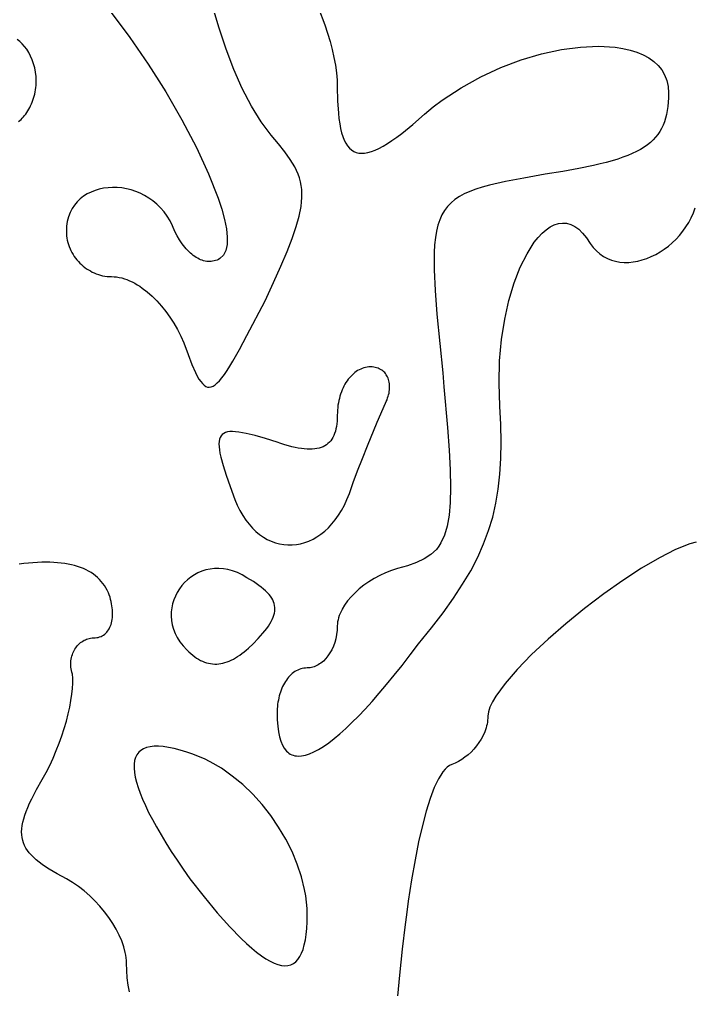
# Model space of a CAD drawing. Header units: inches. Extents: x 0.98 to 7.44, y -5.29 to -1.05.
# Drawn here: x 7.02703 to 7.05813, y -1.89928 to -1.85452 of the extents above; entities that cross this region are included whole.
import ezdxf

# ---------------------------------------------------------------- set-up
doc = ezdxf.new("R2010")
doc.units = ezdxf.units.IN
doc.header["$MEASUREMENT"] = 0
doc.layers.add('BLACK', color=250, linetype='CONTINUOUS')

msp = doc.modelspace()

# ---------------------------------------------------------------- linework, layer by layer
at = {"layer": 'BLACK', "linetype": 'CONTINUOUS'}
for p, q in [((7.03127, -1.854205), (7.032129, -1.855348)), ((7.036238, -1.854928), (7.035957, -1.853957)), ((7.040827, -1.853999), (7.04112, -1.854774)), ((7.04112, -1.854774), (7.041248, -1.855158)), ((7.036561, -1.855891), (7.036238, -1.854928)), ((7.041248, -1.855158), (7.041361, -1.855538)), ((7.027048, -1.855533), (7.026928, -1.855443)), ((7.027162, -1.85564), (7.027048, -1.855533)), ((7.027271, -1.855762), (7.027162, -1.85564)), ((7.032129, -1.855348), (7.032972, -1.856578)), ((7.041361, -1.855538), (7.04146, -1.855912)), ((7.027373, -1.855899), (7.027271, -1.855762)), ((7.027466, -1.856048), (7.027373, -1.855899)), ((7.02755, -1.856209), (7.027466, -1.856048)), ((7.036921, -1.856825), (7.036561, -1.855891)), ((7.04146, -1.855912), (7.041542, -1.856278)), ((7.050179, -1.856388), (7.051114, -1.856111)), ((7.051114, -1.856111), (7.052029, -1.855913)), ((7.052029, -1.855913), (7.052911, -1.855794)), ((7.052911, -1.855794), (7.053743, -1.855757)), ((7.053743, -1.855757), (7.054512, -1.855803)), ((7.054512, -1.855803), (7.054869, -1.855858)), ((7.054869, -1.855858), (7.055203, -1.855934)), ((7.055203, -1.855934), (7.055515, -1.856031)), ((7.055515, -1.856031), (7.055801, -1.85615)), ((7.027624, -1.856381), (7.02755, -1.856209)), ((7.027687, -1.856563), (7.027624, -1.856381)), ((7.027738, -1.856752), (7.027687, -1.856563)), ((7.032972, -1.856578), (7.033462, -1.857357)), ((7.041542, -1.856278), (7.041608, -1.856635)), ((7.049239, -1.856741), (7.050179, -1.856388)), ((7.055801, -1.85615), (7.056061, -1.856291)), ((7.056061, -1.856291), (7.056292, -1.856455)), ((7.056292, -1.856455), (7.056493, -1.856641)), ((7.027775, -1.856948), (7.027738, -1.856752)), ((7.027799, -1.85715), (7.027775, -1.856948)), ((7.037314, -1.85771), (7.036921, -1.856825)), ((7.041608, -1.856635), (7.041656, -1.856981)), ((7.041656, -1.856981), (7.041686, -1.857315)), ((7.048309, -1.857168), (7.049239, -1.856741)), ((7.056493, -1.856641), (7.056661, -1.856849)), ((7.056661, -1.856849), (7.056795, -1.85708)), ((7.027807, -1.857357), (7.027799, -1.85715)), ((7.027799, -1.857563), (7.027805, -1.857461)), ((7.027805, -1.857461), (7.027807, -1.857357)), ((7.033462, -1.857357), (7.033779, -1.85786)), ((7.041686, -1.857315), (7.041696, -1.857635)), ((7.047403, -1.857669), (7.048309, -1.857168)), ((7.056795, -1.85708), (7.056893, -1.857334)), ((7.056893, -1.857334), (7.056953, -1.857612)), ((7.027738, -1.857962), (7.027758, -1.857864)), ((7.027758, -1.857864), (7.027775, -1.857765)), ((7.027775, -1.857765), (7.027789, -1.857665)), ((7.027789, -1.857665), (7.027799, -1.857563)), ((7.033779, -1.85786), (7.034527, -1.859157)), ((7.037735, -1.858524), (7.037314, -1.85771)), ((7.041696, -1.857635), (7.041707, -1.858274)), ((7.046536, -1.858242), (7.047403, -1.857669)), ((7.056953, -1.857612), (7.056973, -1.857912)), ((7.056973, -1.857912), (7.05697, -1.858129)), ((7.027589, -1.85842), (7.027624, -1.858332)), ((7.027624, -1.858332), (7.027657, -1.858243)), ((7.027657, -1.858243), (7.027687, -1.858151)), ((7.027687, -1.858151), (7.027714, -1.858057)), ((7.027714, -1.858057), (7.027738, -1.857962)), ((7.041707, -1.858274), (7.041743, -1.858839)), ((7.046122, -1.858555), (7.046536, -1.858242)), ((7.05696, -1.858336), (7.056942, -1.858534)), ((7.05697, -1.858129), (7.05696, -1.858336)), ((7.027323, -1.858885), (7.027373, -1.858815)), ((7.027373, -1.858815), (7.02742, -1.858742)), ((7.02742, -1.858742), (7.027466, -1.858666)), ((7.027466, -1.858666), (7.027509, -1.858586)), ((7.027509, -1.858586), (7.02755, -1.858504)), ((7.02755, -1.858504), (7.027589, -1.85842)), ((7.038179, -1.859247), (7.037735, -1.858524)), ((7.045723, -1.858885), (7.046122, -1.858555)), ((7.056917, -1.858723), (7.056883, -1.858904)), ((7.056942, -1.858534), (7.056917, -1.858723)), ((7.026988, -1.859228), (7.027048, -1.859181)), ((7.027048, -1.859181), (7.027106, -1.859129)), ((7.027106, -1.859129), (7.027162, -1.859074)), ((7.027162, -1.859074), (7.027218, -1.859015)), ((7.027218, -1.859015), (7.027271, -1.858952)), ((7.027271, -1.858952), (7.027323, -1.858885)), ((7.034527, -1.859157), (7.035195, -1.860432)), ((7.03864, -1.859857), (7.038179, -1.859247)), ((7.041743, -1.858839), (7.041771, -1.859093)), ((7.041771, -1.859093), (7.041805, -1.859329)), ((7.045175, -1.859368), (7.045723, -1.858885)), ((7.056789, -1.85924), (7.056728, -1.859397)), ((7.056841, -1.859076), (7.056789, -1.85924)), ((7.056883, -1.858904), (7.056841, -1.859076)), ((7.041805, -1.859329), (7.041847, -1.859546)), ((7.041847, -1.859546), (7.041895, -1.859744)), ((7.044673, -1.859777), (7.045175, -1.859368)), ((7.056576, -1.859689), (7.056484, -1.859824)), ((7.056657, -1.859546), (7.056576, -1.859689)), ((7.056728, -1.859397), (7.056657, -1.859546)), ((7.038982, -1.860257), (7.03864, -1.859857)), ((7.041895, -1.859744), (7.041951, -1.859923)), ((7.041951, -1.859923), (7.042014, -1.860084)), ((7.042014, -1.860084), (7.042085, -1.860226)), ((7.044006, -1.860249), (7.044217, -1.86011)), ((7.044217, -1.86011), (7.044439, -1.859953)), ((7.044439, -1.859953), (7.044673, -1.859777)), ((7.056265, -1.860077), (7.056138, -1.860194)), ((7.05638, -1.859953), (7.056265, -1.860077)), ((7.056484, -1.859824), (7.05638, -1.859953)), ((7.035195, -1.860432), (7.03576, -1.861647)), ((7.039277, -1.860629), (7.038982, -1.860257)), ((7.042085, -1.860226), (7.042164, -1.860349)), ((7.042164, -1.860349), (7.042251, -1.860454)), ((7.042251, -1.860454), (7.042347, -1.86054)), ((7.042347, -1.86054), (7.042451, -1.860607)), ((7.042451, -1.860607), (7.042564, -1.860655)), ((7.043266, -1.860617), (7.043435, -1.860553)), ((7.043435, -1.860553), (7.043615, -1.86047)), ((7.043615, -1.86047), (7.043805, -1.860369)), ((7.043805, -1.860369), (7.044006, -1.860249)), ((7.055498, -1.860611), (7.055304, -1.860704)), ((7.055679, -1.860514), (7.055498, -1.860611)), ((7.055845, -1.860412), (7.055679, -1.860514)), ((7.055998, -1.860306), (7.055845, -1.860412)), ((7.056138, -1.860194), (7.055998, -1.860306)), ((7.039527, -1.860982), (7.039277, -1.860629)), ((7.039729, -1.861324), (7.039527, -1.860982)), ((7.042564, -1.860655), (7.042685, -1.860685)), ((7.042685, -1.860685), (7.042816, -1.860696)), ((7.042816, -1.860696), (7.042956, -1.860688)), ((7.042956, -1.860688), (7.043106, -1.860662)), ((7.043106, -1.860662), (7.043266, -1.860617)), ((7.054375, -1.861039), (7.054102, -1.861116)), ((7.054631, -1.860961), (7.054375, -1.861039)), ((7.05487, -1.860879), (7.054631, -1.860961)), ((7.055095, -1.860793), (7.05487, -1.860879)), ((7.055304, -1.860704), (7.055095, -1.860793)), ((7.039813, -1.861493), (7.039729, -1.861324)), ((7.039885, -1.861662), (7.039813, -1.861493)), ((7.052839, -1.861399), (7.052098, -1.861532)), ((7.053506, -1.861261), (7.052839, -1.861399)), ((7.053813, -1.861189), (7.053506, -1.861261)), ((7.054102, -1.861116), (7.053813, -1.861189)), ((7.03576, -1.861647), (7.036201, -1.862767)), ((7.039945, -1.861833), (7.039885, -1.861662)), ((7.039993, -1.862005), (7.039945, -1.861833)), ((7.050301, -1.861836), (7.049447, -1.861999)), ((7.051279, -1.861662), (7.050301, -1.861836)), ((7.052098, -1.861532), (7.051279, -1.861662)), ((7.030715, -1.862351), (7.030521, -1.862409)), ((7.030915, -1.862308), (7.030715, -1.862351)), ((7.031121, -1.862281), (7.030915, -1.862308)), ((7.031331, -1.86227), (7.031121, -1.862281)), ((7.031544, -1.862275), (7.031331, -1.86227)), ((7.031758, -1.862295), (7.031544, -1.862275)), ((7.031973, -1.862332), (7.031758, -1.862295)), ((7.032186, -1.862385), (7.031973, -1.862332)), ((7.032398, -1.862454), (7.032186, -1.862385)), ((7.040028, -1.862181), (7.039993, -1.862005)), ((7.040052, -1.862361), (7.040028, -1.862181)), ((7.040064, -1.862547), (7.040052, -1.862361)), ((7.04808, -1.862353), (7.047805, -1.862456)), ((7.048381, -1.862257), (7.04808, -1.862353)), ((7.048709, -1.862167), (7.048381, -1.862257)), ((7.049447, -1.861999), (7.048709, -1.862167)), ((7.02984, -1.862797), (7.0297, -1.862933)), ((7.029994, -1.862677), (7.02984, -1.862797)), ((7.030159, -1.862573), (7.029994, -1.862677)), ((7.030336, -1.862483), (7.030159, -1.862573)), ((7.030521, -1.862409), (7.030336, -1.862483)), ((7.032605, -1.862539), (7.032398, -1.862454)), ((7.032808, -1.86264), (7.032605, -1.862539)), ((7.033004, -1.862758), (7.032808, -1.86264)), ((7.033193, -1.862893), (7.033004, -1.862758)), ((7.036201, -1.862767), (7.036368, -1.863279)), ((7.040051, -1.862938), (7.040064, -1.862739)), ((7.040064, -1.862739), (7.040064, -1.862547)), ((7.047124, -1.862829), (7.046942, -1.862981)), ((7.047327, -1.862693), (7.047124, -1.862829)), ((7.047554, -1.862569), (7.047327, -1.862693)), ((7.047805, -1.862456), (7.047554, -1.862569)), ((7.029464, -1.863249), (7.029371, -1.86343)), ((7.029574, -1.863083), (7.029464, -1.863249)), ((7.0297, -1.862933), (7.029574, -1.863083)), ((7.033373, -1.863044), (7.033193, -1.862893)), ((7.033543, -1.863211), (7.033373, -1.863044)), ((7.033702, -1.863396), (7.033543, -1.863211)), ((7.036368, -1.863279), (7.036495, -1.863754)), ((7.039939, -1.86359), (7.040026, -1.863145)), ((7.040026, -1.863145), (7.040051, -1.862938)), ((7.046782, -1.863148), (7.046642, -1.863333)), ((7.046942, -1.862981), (7.046782, -1.863148)), ((7.05812, -1.863447), (7.058204, -1.863214)), ((7.029296, -1.863625), (7.029241, -1.863836)), ((7.029371, -1.86343), (7.029296, -1.863625)), ((7.033847, -1.863597), (7.033702, -1.863396)), ((7.033979, -1.863815), (7.033847, -1.863597)), ((7.039803, -1.864079), (7.039939, -1.86359)), ((7.046522, -1.863537), (7.04642, -1.863763)), ((7.046642, -1.863333), (7.046522, -1.863537)), ((7.057905, -1.863888), (7.05802, -1.863672)), ((7.05802, -1.863672), (7.05812, -1.863447)), ((7.029207, -1.864061), (7.029196, -1.864301)), ((7.029241, -1.863836), (7.029207, -1.864061)), ((7.034096, -1.864049), (7.033979, -1.863815)), ((7.034196, -1.864301), (7.034096, -1.864049)), ((7.036495, -1.863754), (7.03658, -1.864186)), ((7.03658, -1.864186), (7.036621, -1.864572)), ((7.039617, -1.864623), (7.039803, -1.864079)), ((7.046337, -1.864012), (7.04627, -1.864285)), ((7.04642, -1.863763), (7.046337, -1.864012)), ((7.051325, -1.864224), (7.051512, -1.864095)), ((7.051512, -1.864095), (7.051701, -1.864)), ((7.051701, -1.864), (7.051891, -1.863939)), ((7.051891, -1.863939), (7.052081, -1.863914)), ((7.052081, -1.863914), (7.052272, -1.863926)), ((7.052272, -1.863926), (7.052461, -1.863977)), ((7.052461, -1.863977), (7.052648, -1.864068)), ((7.052648, -1.864068), (7.052832, -1.8642)), ((7.057635, -1.864293), (7.057776, -1.864095)), ((7.057776, -1.864095), (7.057905, -1.863888)), ((7.029196, -1.864301), (7.029198, -1.864405)), ((7.029198, -1.864405), (7.029207, -1.864508)), ((7.029207, -1.864508), (7.029221, -1.864609)), ((7.029221, -1.864609), (7.029239, -1.86471)), ((7.034303, -1.864503), (7.034196, -1.864301)), ((7.034416, -1.864691), (7.034303, -1.864503)), ((7.036621, -1.864572), (7.036614, -1.864906)), ((7.03938, -1.865228), (7.039617, -1.864623)), ((7.04622, -1.864584), (7.046184, -1.864911)), ((7.04627, -1.864285), (7.04622, -1.864584)), ((7.050783, -1.864799), (7.05096, -1.864578)), ((7.05096, -1.864578), (7.051141, -1.864386)), ((7.051141, -1.864386), (7.051325, -1.864224)), ((7.052832, -1.8642), (7.053013, -1.864375)), ((7.053013, -1.864375), (7.05319, -1.864593)), ((7.05319, -1.864593), (7.053362, -1.864857)), ((7.057319, -1.864657), (7.057482, -1.864481)), ((7.057482, -1.864481), (7.057635, -1.864293)), ((7.029239, -1.86471), (7.029264, -1.864809)), ((7.029264, -1.864809), (7.029293, -1.864906)), ((7.029293, -1.864906), (7.029326, -1.865002)), ((7.029326, -1.865002), (7.029365, -1.865096)), ((7.034475, -1.86478), (7.034416, -1.864691)), ((7.034535, -1.864865), (7.034475, -1.86478)), ((7.034596, -1.864946), (7.034535, -1.864865)), ((7.034658, -1.865024), (7.034596, -1.864946)), ((7.034721, -1.865098), (7.034658, -1.865024)), ((7.036614, -1.864906), (7.036556, -1.865183)), ((7.046184, -1.864911), (7.046164, -1.865268)), ((7.050446, -1.865326), (7.050783, -1.864799)), ((7.053362, -1.864857), (7.053499, -1.86504)), ((7.053499, -1.86504), (7.053647, -1.865201)), ((7.056777, -1.865118), (7.056965, -1.864977)), ((7.056965, -1.864977), (7.057146, -1.864823)), ((7.057146, -1.864823), (7.057319, -1.864657)), ((7.029365, -1.865096), (7.029408, -1.865187)), ((7.029408, -1.865187), (7.029455, -1.865277)), ((7.029455, -1.865277), (7.029506, -1.865364)), ((7.029506, -1.865364), (7.029562, -1.865449)), ((7.029562, -1.865449), (7.029621, -1.865531)), ((7.029621, -1.865531), (7.029684, -1.86561)), ((7.034785, -1.865168), (7.034721, -1.865098)), ((7.03485, -1.865233), (7.034785, -1.865168)), ((7.034916, -1.865295), (7.03485, -1.865233)), ((7.034982, -1.865352), (7.034916, -1.865295)), ((7.035049, -1.865406), (7.034982, -1.865352)), ((7.035117, -1.865455), (7.035049, -1.865406)), ((7.035185, -1.865499), (7.035117, -1.865455)), ((7.035254, -1.865539), (7.035185, -1.865499)), ((7.036445, -1.8654), (7.036279, -1.865551)), ((7.036556, -1.865183), (7.036445, -1.8654)), ((7.039092, -1.865903), (7.03938, -1.865228)), ((7.046164, -1.865268), (7.046156, -1.865656)), ((7.050134, -1.865955), (7.050446, -1.865326)), ((7.053647, -1.865201), (7.053807, -1.865339)), ((7.053807, -1.865339), (7.053976, -1.865456)), ((7.053976, -1.865456), (7.054154, -1.865551)), ((7.055973, -1.865546), (7.056179, -1.865461)), ((7.056179, -1.865461), (7.056383, -1.86536)), ((7.056383, -1.86536), (7.056583, -1.865246)), ((7.056583, -1.865246), (7.056777, -1.865118)), ((7.029684, -1.86561), (7.029751, -1.865686)), ((7.029751, -1.865686), (7.029821, -1.86576)), ((7.029821, -1.86576), (7.029894, -1.86583)), ((7.029894, -1.86583), (7.02997, -1.865896)), ((7.02997, -1.865896), (7.030049, -1.865959)), ((7.030049, -1.865959), (7.030131, -1.866018)), ((7.035323, -1.865575), (7.035254, -1.865539)), ((7.035392, -1.865606), (7.035323, -1.865575)), ((7.035461, -1.865632), (7.035392, -1.865606)), ((7.03553, -1.865653), (7.035461, -1.865632)), ((7.0356, -1.86567), (7.03553, -1.865653)), ((7.035669, -1.865681), (7.0356, -1.86567)), ((7.035739, -1.865688), (7.035669, -1.865681)), ((7.035808, -1.86569), (7.035739, -1.865688)), ((7.035876, -1.865686), (7.035808, -1.86569)), ((7.035945, -1.865677), (7.035876, -1.865686)), ((7.036013, -1.865663), (7.035945, -1.865677)), ((7.03608, -1.865643), (7.036013, -1.865663)), ((7.036147, -1.865618), (7.03608, -1.865643)), ((7.036213, -1.865588), (7.036147, -1.865618)), ((7.036279, -1.865551), (7.036213, -1.865588)), ((7.038753, -1.866656), (7.039092, -1.865903)), ((7.046156, -1.865656), (7.046162, -1.866076)), ((7.049855, -1.866676), (7.050134, -1.865955)), ((7.054154, -1.865551), (7.054339, -1.865625)), ((7.054339, -1.865625), (7.054532, -1.865679)), ((7.054532, -1.865679), (7.054729, -1.865714)), ((7.054729, -1.865714), (7.054932, -1.86573)), ((7.054932, -1.86573), (7.055137, -1.865727)), ((7.055137, -1.865727), (7.055345, -1.865707)), ((7.055345, -1.865707), (7.055555, -1.86567)), ((7.055555, -1.86567), (7.055764, -1.865616)), ((7.055764, -1.865616), (7.055973, -1.865546)), ((7.030131, -1.866018), (7.030216, -1.866074)), ((7.030216, -1.866074), (7.030303, -1.866125)), ((7.030303, -1.866125), (7.030393, -1.866172)), ((7.030393, -1.866172), (7.030485, -1.866215)), ((7.030485, -1.866215), (7.030578, -1.866254)), ((7.030578, -1.866254), (7.030674, -1.866288)), ((7.030674, -1.866288), (7.030771, -1.866317)), ((7.030771, -1.866317), (7.03087, -1.866341)), ((7.03087, -1.866341), (7.030971, -1.86636)), ((7.030971, -1.86636), (7.031072, -1.866373)), ((7.031072, -1.866373), (7.031175, -1.866382)), ((7.031175, -1.866382), (7.031279, -1.866385)), ((7.031279, -1.866385), (7.031396, -1.866389)), ((7.031396, -1.866389), (7.031515, -1.866401)), ((7.031515, -1.866401), (7.031633, -1.86642)), ((7.031633, -1.86642), (7.031753, -1.866448)), ((7.046162, -1.866076), (7.046207, -1.867024)), ((7.031753, -1.866448), (7.031872, -1.866482)), ((7.031872, -1.866482), (7.031991, -1.866524)), ((7.031991, -1.866524), (7.03211, -1.866572)), ((7.03211, -1.866572), (7.032229, -1.866628)), ((7.032229, -1.866628), (7.032348, -1.86669)), ((7.032348, -1.86669), (7.032466, -1.866758)), ((7.032466, -1.866758), (7.032583, -1.866832)), ((7.032583, -1.866832), (7.0327, -1.866912)), ((7.038362, -1.867496), (7.038753, -1.866656)), ((7.049614, -1.867479), (7.049855, -1.866676)), ((7.0327, -1.866912), (7.032929, -1.867089)), ((7.032929, -1.867089), (7.033154, -1.867287)), ((7.033154, -1.867287), (7.033372, -1.867505)), ((7.046207, -1.867024), (7.046292, -1.868122)), ((7.033372, -1.867505), (7.033582, -1.867741)), ((7.033582, -1.867741), (7.033783, -1.867993)), ((7.037529, -1.8691), (7.038362, -1.867496)), ((7.049417, -1.868353), (7.049614, -1.867479)), ((7.033783, -1.867993), (7.033974, -1.86826)), ((7.046292, -1.868122), (7.046557, -1.870829)), ((7.033974, -1.86826), (7.034154, -1.868539)), ((7.034154, -1.868539), (7.034321, -1.86883)), ((7.049271, -1.869288), (7.049417, -1.868353)), ((7.034321, -1.86883), (7.034474, -1.869131)), ((7.037183, -1.869742), (7.037529, -1.8691)), ((7.034474, -1.869131), (7.034612, -1.86944)), ((7.034612, -1.86944), (7.03481, -1.869975)), ((7.049181, -1.870274), (7.049271, -1.869288)), ((7.03481, -1.869975), (7.03499, -1.870433)), ((7.036878, -1.87028), (7.037183, -1.869742)), ((7.03499, -1.870433), (7.035157, -1.870812)), ((7.036739, -1.870511), (7.036878, -1.87028)), ((7.049154, -1.871301), (7.049181, -1.870274)), ((7.035157, -1.870812), (7.035237, -1.870971)), ((7.03637, -1.871053), (7.036486, -1.870897)), ((7.036486, -1.870897), (7.036608, -1.870716)), ((7.036608, -1.870716), (7.036739, -1.870511)), ((7.042436, -1.870868), (7.042374, -1.870925)), ((7.0425, -1.870815), (7.042436, -1.870868)), ((7.042566, -1.870767), (7.0425, -1.870815)), ((7.042633, -1.870723), (7.042566, -1.870767)), ((7.042702, -1.870684), (7.042633, -1.870723)), ((7.042773, -1.870649), (7.042702, -1.870684)), ((7.042845, -1.87062), (7.042773, -1.870649)), ((7.042918, -1.870596), (7.042845, -1.87062)), ((7.042993, -1.870576), (7.042918, -1.870596)), ((7.043069, -1.870563), (7.042993, -1.870576)), ((7.043146, -1.870554), (7.043069, -1.870563)), ((7.043223, -1.870551), (7.043146, -1.870554)), ((7.0433, -1.870554), (7.043223, -1.870551)), ((7.043373, -1.870561), (7.0433, -1.870554)), ((7.043443, -1.870573), (7.043373, -1.870561)), ((7.04351, -1.870589), (7.043443, -1.870573)), ((7.043573, -1.870609), (7.04351, -1.870589)), ((7.043633, -1.870634), (7.043573, -1.870609)), ((7.043689, -1.870662), (7.043633, -1.870634)), ((7.043742, -1.870695), (7.043689, -1.870662)), ((7.043792, -1.870731), (7.043742, -1.870695)), ((7.043838, -1.87077), (7.043792, -1.870731)), ((7.04388, -1.870813), (7.043838, -1.87077)), ((7.043919, -1.870859), (7.04388, -1.870813)), ((7.043955, -1.870908), (7.043919, -1.870859)), ((7.043986, -1.87096), (7.043955, -1.870908)), ((7.046557, -1.870829), (7.046612, -1.871462)), ((7.035237, -1.870971), (7.035315, -1.871109)), ((7.035315, -1.871109), (7.035393, -1.871226)), ((7.035393, -1.871226), (7.035471, -1.871322)), ((7.035471, -1.871322), (7.035549, -1.871397)), ((7.03606, -1.871376), (7.036158, -1.871292)), ((7.036158, -1.871292), (7.036261, -1.871185)), ((7.036261, -1.871185), (7.03637, -1.871053)), ((7.042048, -1.871351), (7.042002, -1.871434)), ((7.042096, -1.87127), (7.042048, -1.871351)), ((7.042147, -1.871194), (7.042096, -1.87127)), ((7.0422, -1.871121), (7.042147, -1.871194)), ((7.042256, -1.871051), (7.0422, -1.871121)), ((7.042314, -1.870986), (7.042256, -1.871051)), ((7.042374, -1.870925), (7.042314, -1.870986)), ((7.044015, -1.871015), (7.043986, -1.87096)), ((7.044039, -1.871072), (7.044015, -1.871015)), ((7.04406, -1.871132), (7.044039, -1.871072)), ((7.044078, -1.871194), (7.04406, -1.871132)), ((7.044091, -1.871258), (7.044078, -1.871194)), ((7.044101, -1.871324), (7.044091, -1.871258)), ((7.044107, -1.871392), (7.044101, -1.871324)), ((7.049196, -1.872357), (7.049154, -1.871301)), ((7.035549, -1.871397), (7.035628, -1.871449)), ((7.035628, -1.871449), (7.035709, -1.87148)), ((7.035709, -1.87148), (7.035791, -1.871488)), ((7.035791, -1.871488), (7.035877, -1.871474)), ((7.035877, -1.871474), (7.035966, -1.871437)), ((7.035966, -1.871437), (7.03606, -1.871376)), ((7.041848, -1.8718), (7.041817, -1.871899)), ((7.041882, -1.871704), (7.041848, -1.8718)), ((7.041919, -1.871611), (7.041882, -1.871704)), ((7.041959, -1.871521), (7.041919, -1.871611)), ((7.042002, -1.871434), (7.041959, -1.871521)), ((7.044063, -1.871831), (7.04408, -1.871755)), ((7.04408, -1.871755), (7.044093, -1.87168)), ((7.044093, -1.87168), (7.044102, -1.871606)), ((7.044102, -1.871606), (7.044108, -1.871533)), ((7.044109, -1.871462), (7.044107, -1.871392)), ((7.044108, -1.871533), (7.044109, -1.871462)), ((7.046612, -1.871462), (7.046775, -1.873342)), ((7.041744, -1.872211), (7.041727, -1.872319)), ((7.041765, -1.872104), (7.041744, -1.872211)), ((7.041789, -1.872), (7.041765, -1.872104)), ((7.041817, -1.871899), (7.041789, -1.872)), ((7.04354, -1.873103), (7.043918, -1.872218)), ((7.043918, -1.872218), (7.043955, -1.87214)), ((7.043955, -1.87214), (7.043988, -1.872062)), ((7.043988, -1.872062), (7.044017, -1.871984)), ((7.044017, -1.871984), (7.044042, -1.871907)), ((7.044042, -1.871907), (7.044063, -1.871831)), ((7.041698, -1.872657), (7.041696, -1.872774)), ((7.041704, -1.872543), (7.041698, -1.872657)), ((7.041713, -1.87243), (7.041704, -1.872543)), ((7.041727, -1.872319), (7.041713, -1.87243)), ((7.049236, -1.873214), (7.049196, -1.872357)), ((7.041686, -1.873047), (7.041673, -1.873174)), ((7.041693, -1.872914), (7.041686, -1.873047)), ((7.041696, -1.872774), (7.041693, -1.872914)), ((7.043084, -1.874197), (7.04354, -1.873103)), ((7.036535, -1.873579), (7.036454, -1.873616)), ((7.03663, -1.873552), (7.036535, -1.873579)), ((7.036739, -1.873537), (7.03663, -1.873552)), ((7.036861, -1.873533), (7.036739, -1.873537)), ((7.036998, -1.87354), (7.036861, -1.873533)), ((7.037149, -1.873557), (7.036998, -1.87354)), ((7.037315, -1.873584), (7.037149, -1.873557)), ((7.037497, -1.87362), (7.037315, -1.873584)), ((7.041606, -1.873516), (7.041573, -1.873617)), ((7.041633, -1.873408), (7.041606, -1.873516)), ((7.041656, -1.873294), (7.041633, -1.873408)), ((7.041673, -1.873174), (7.041656, -1.873294)), ((7.046775, -1.873342), (7.046848, -1.874388)), ((7.049251, -1.874019), (7.049236, -1.873214)), ((7.03624, -1.873992), (7.036234, -1.874106)), ((7.036258, -1.873891), (7.03624, -1.873992)), ((7.036288, -1.873803), (7.036258, -1.873891)), ((7.036331, -1.873728), (7.036288, -1.873803)), ((7.036386, -1.873666), (7.036331, -1.873728)), ((7.036454, -1.873616), (7.036386, -1.873666)), ((7.037906, -1.873721), (7.037497, -1.87362)), ((7.038379, -1.873856), (7.037906, -1.873721)), ((7.038918, -1.874024), (7.038379, -1.873856)), ((7.039097, -1.874085), (7.038918, -1.874024)), ((7.041329, -1.874024), (7.041264, -1.874085)), ((7.041389, -1.873955), (7.041329, -1.874024)), ((7.041443, -1.87388), (7.041389, -1.873955)), ((7.041492, -1.873799), (7.041443, -1.87388)), ((7.041535, -1.873711), (7.041492, -1.873799)), ((7.041573, -1.873617), (7.041535, -1.873711)), ((7.049238, -1.874778), (7.049251, -1.874019)), ((7.036234, -1.874106), (7.036239, -1.874235)), ((7.036239, -1.874235), (7.036255, -1.874377)), ((7.036255, -1.874377), (7.036282, -1.874535)), ((7.039269, -1.874141), (7.039097, -1.874085)), ((7.039436, -1.87419), (7.039269, -1.874141)), ((7.039595, -1.874232), (7.039436, -1.87419)), ((7.039749, -1.874268), (7.039595, -1.874232)), ((7.039896, -1.874297), (7.039749, -1.874268)), ((7.040037, -1.87432), (7.039896, -1.874297)), ((7.040172, -1.874336), (7.040037, -1.87432)), ((7.040301, -1.874346), (7.040172, -1.874336)), ((7.040424, -1.874349), (7.040301, -1.874346)), ((7.04054, -1.874346), (7.040424, -1.874349)), ((7.040651, -1.874336), (7.04054, -1.874346)), ((7.040756, -1.87432), (7.040651, -1.874336)), ((7.040855, -1.874297), (7.040756, -1.87432)), ((7.040948, -1.874268), (7.040855, -1.874297)), ((7.041036, -1.874232), (7.040948, -1.874268)), ((7.041118, -1.87419), (7.041036, -1.874232)), ((7.041194, -1.874141), (7.041118, -1.87419)), ((7.041264, -1.874085), (7.041194, -1.874141)), ((7.042852, -1.874773), (7.043084, -1.874197)), ((7.046848, -1.874388), (7.046895, -1.875306)), ((7.036282, -1.874535), (7.03632, -1.874707)), ((7.03632, -1.874707), (7.036427, -1.875098)), ((7.042629, -1.875343), (7.042852, -1.874773)), ((7.049196, -1.875497), (7.049238, -1.874778)), ((7.036427, -1.875098), (7.036573, -1.875552)), ((7.042425, -1.875887), (7.042629, -1.875343)), ((7.046895, -1.875306), (7.046913, -1.876106)), ((7.036573, -1.875552), (7.036756, -1.876073)), ((7.04912, -1.876183), (7.049196, -1.875497)), ((7.036756, -1.876073), (7.036973, -1.876662)), ((7.042251, -1.876385), (7.042425, -1.875887)), ((7.046913, -1.876106), (7.046898, -1.876798)), ((7.04901, -1.876842), (7.04912, -1.876183)), ((7.036973, -1.876662), (7.037083, -1.876927)), ((7.042021, -1.876923), (7.042141, -1.876663)), ((7.042141, -1.876663), (7.042251, -1.876385)), ((7.037083, -1.876927), (7.037204, -1.877174)), ((7.037204, -1.877174), (7.037334, -1.877402)), ((7.041751, -1.877393), (7.041891, -1.877167)), ((7.041891, -1.877167), (7.042021, -1.876923)), ((7.046898, -1.876798), (7.04685, -1.877391)), ((7.048862, -1.87748), (7.04901, -1.876842)), ((7.037334, -1.877402), (7.037474, -1.877613)), ((7.037474, -1.877613), (7.037622, -1.877806)), ((7.041447, -1.877795), (7.041603, -1.877603)), ((7.041603, -1.877603), (7.041751, -1.877393)), ((7.04685, -1.877391), (7.046765, -1.877895)), ((7.048675, -1.878103), (7.048862, -1.87748)), ((7.037622, -1.877806), (7.037778, -1.877982)), ((7.037778, -1.877982), (7.037941, -1.878139)), ((7.041114, -1.878127), (7.041284, -1.87797)), ((7.041284, -1.87797), (7.041447, -1.877795)), ((7.046765, -1.877895), (7.046641, -1.878319)), ((7.037941, -1.878139), (7.03811, -1.878279)), ((7.03811, -1.878279), (7.038286, -1.878401)), ((7.038286, -1.878401), (7.038466, -1.878506)), ((7.038466, -1.878506), (7.03865, -1.878593)), ((7.040386, -1.878584), (7.040574, -1.878496)), ((7.040574, -1.878496), (7.040758, -1.878391)), ((7.040758, -1.878391), (7.040939, -1.878268)), ((7.040939, -1.878268), (7.041114, -1.878127)), ((7.046641, -1.878319), (7.046475, -1.878673)), ((7.048445, -1.878719), (7.048675, -1.878103)), ((7.03865, -1.878593), (7.038839, -1.878662)), ((7.038839, -1.878662), (7.039029, -1.878714)), ((7.039029, -1.878714), (7.039223, -1.878748)), ((7.039223, -1.878748), (7.039417, -1.878764)), ((7.039417, -1.878764), (7.039612, -1.878763)), ((7.039612, -1.878763), (7.039807, -1.878745)), ((7.039807, -1.878745), (7.040002, -1.878709)), ((7.040002, -1.878709), (7.040195, -1.878655)), ((7.040195, -1.878655), (7.040386, -1.878584)), ((7.046376, -1.878826), (7.046266, -1.878966)), ((7.046475, -1.878673), (7.046376, -1.878826)), ((7.04817, -1.879333), (7.048445, -1.878719)), ((7.057958, -1.878714), (7.057299, -1.878977)), ((7.058247, -1.878631), (7.057958, -1.878714)), ((7.045705, -1.879409), (7.045349, -1.879577)), ((7.04601, -1.879208), (7.045705, -1.879409)), ((7.046266, -1.878966), (7.04601, -1.879208)), ((7.047848, -1.879951), (7.04817, -1.879333)), ((7.05655, -1.879358), (7.055734, -1.879837)), ((7.057299, -1.878977), (7.05655, -1.879358)), ((7.027234, -1.879623), (7.027014, -1.87965)), ((7.027449, -1.879601), (7.027234, -1.879623)), ((7.027657, -1.879584), (7.027449, -1.879601)), ((7.02786, -1.879571), (7.027657, -1.879584)), ((7.028058, -1.879564), (7.02786, -1.879571)), ((7.028249, -1.879562), (7.028058, -1.879564)), ((7.028435, -1.879564), (7.028249, -1.879562)), ((7.028616, -1.879571), (7.028435, -1.879564)), ((7.02879, -1.879584), (7.028616, -1.879571)), ((7.028959, -1.879601), (7.02879, -1.879584)), ((7.029122, -1.879623), (7.028959, -1.879601)), ((7.02928, -1.87965), (7.029122, -1.879623)), ((7.029431, -1.879681), (7.02928, -1.87965)), ((7.029577, -1.879718), (7.029431, -1.879681)), ((7.029718, -1.879759), (7.029577, -1.879718)), ((7.029853, -1.879806), (7.029718, -1.879759)), ((7.029982, -1.879857), (7.029853, -1.879806)), ((7.030105, -1.879913), (7.029982, -1.879857)), ((7.036024, -1.879852), (7.035825, -1.879876)), ((7.036229, -1.879847), (7.036024, -1.879852)), ((7.036439, -1.879862), (7.036229, -1.879847)), ((7.044473, -1.879857), (7.04419, -1.879944)), ((7.044939, -1.879723), (7.044473, -1.879857)), ((7.045349, -1.879577), (7.044939, -1.879723)), ((7.055734, -1.879837), (7.054872, -1.880399)), ((7.030222, -1.879974), (7.030105, -1.879913)), ((7.030334, -1.88004), (7.030222, -1.879974)), ((7.030441, -1.880111), (7.030334, -1.88004)), ((7.030541, -1.880187), (7.030441, -1.880111)), ((7.030636, -1.880267), (7.030541, -1.880187)), ((7.030725, -1.880353), (7.030636, -1.880267)), ((7.03494, -1.880249), (7.03479, -1.880367)), ((7.0351, -1.880144), (7.03494, -1.880249)), ((7.035269, -1.880054), (7.0351, -1.880144)), ((7.035447, -1.879978), (7.035269, -1.880054)), ((7.035632, -1.879919), (7.035447, -1.879978)), ((7.035825, -1.879876), (7.035632, -1.879919)), ((7.036652, -1.879898), (7.036439, -1.879862)), ((7.036868, -1.879957), (7.036652, -1.879898)), ((7.037087, -1.880038), (7.036868, -1.879957)), ((7.037308, -1.880143), (7.037087, -1.880038)), ((7.037529, -1.880274), (7.037308, -1.880143)), ((7.037822, -1.880453), (7.037529, -1.880274)), ((7.04365, -1.880172), (7.043395, -1.880308)), ((7.043915, -1.88005), (7.04365, -1.880172)), ((7.04419, -1.879944), (7.043915, -1.88005)), ((7.047477, -1.88058), (7.047848, -1.879951)), ((7.030808, -1.880443), (7.030725, -1.880353)), ((7.030886, -1.880538), (7.030808, -1.880443)), ((7.030958, -1.880638), (7.030886, -1.880538)), ((7.031024, -1.880743), (7.030958, -1.880638)), ((7.031085, -1.880853), (7.031024, -1.880743)), ((7.034525, -1.880638), (7.034411, -1.88079)), ((7.034652, -1.880497), (7.034525, -1.880638)), ((7.03479, -1.880367), (7.034652, -1.880497)), ((7.037954, -1.88054), (7.037822, -1.880453)), ((7.038076, -1.880627), (7.037954, -1.88054)), ((7.038189, -1.880713), (7.038076, -1.880627)), ((7.038292, -1.880798), (7.038189, -1.880713)), ((7.042923, -1.880619), (7.042709, -1.880789)), ((7.043152, -1.880458), (7.042923, -1.880619)), ((7.043395, -1.880308), (7.043152, -1.880458)), ((7.047053, -1.881226), (7.047477, -1.88058)), ((7.054872, -1.880399), (7.053988, -1.881025)), ((7.03114, -1.880968), (7.031085, -1.880853)), ((7.031177, -1.881072), (7.03114, -1.880968)), ((7.03121, -1.881174), (7.031177, -1.881072)), ((7.031239, -1.881276), (7.03121, -1.881174)), ((7.034224, -1.881119), (7.034153, -1.881295)), ((7.034311, -1.88095), (7.034224, -1.881119)), ((7.034411, -1.88079), (7.034311, -1.88095)), ((7.038386, -1.880882), (7.038292, -1.880798)), ((7.038471, -1.880966), (7.038386, -1.880882)), ((7.038546, -1.88105), (7.038471, -1.880966)), ((7.038612, -1.881133), (7.038546, -1.88105)), ((7.038668, -1.881217), (7.038612, -1.881133)), ((7.042332, -1.881153), (7.042172, -1.881343)), ((7.042512, -1.880968), (7.042332, -1.881153)), ((7.042709, -1.880789), (7.042512, -1.880968)), ((7.053988, -1.881025), (7.053102, -1.881697)), ((7.031264, -1.881376), (7.031239, -1.881276)), ((7.031285, -1.881475), (7.031264, -1.881376)), ((7.031302, -1.881573), (7.031285, -1.881475)), ((7.031315, -1.881668), (7.031302, -1.881573)), ((7.034097, -1.881477), (7.034058, -1.881664)), ((7.034153, -1.881295), (7.034097, -1.881477)), ((7.038715, -1.881301), (7.038668, -1.881217)), ((7.038754, -1.881386), (7.038715, -1.881301)), ((7.038783, -1.881471), (7.038754, -1.881386)), ((7.038803, -1.881558), (7.038783, -1.881471)), ((7.038814, -1.881645), (7.038803, -1.881558)), ((7.038816, -1.881734), (7.038814, -1.881645)), ((7.042032, -1.881537), (7.041915, -1.881732)), ((7.042172, -1.881343), (7.042032, -1.881537)), ((7.046575, -1.881895), (7.047053, -1.881226)), ((7.031324, -1.881762), (7.031315, -1.881668)), ((7.031323, -1.882115), (7.031329, -1.882031)), ((7.03133, -1.881854), (7.031324, -1.881762)), ((7.031329, -1.882031), (7.031331, -1.881944)), ((7.031331, -1.881944), (7.03133, -1.881854)), ((7.034036, -1.881856), (7.034033, -1.882051)), ((7.034033, -1.882051), (7.034048, -1.882248)), ((7.034058, -1.881664), (7.034036, -1.881856)), ((7.038735, -1.882103), (7.038769, -1.882008)), ((7.038769, -1.882008), (7.038793, -1.881915)), ((7.038793, -1.881915), (7.038809, -1.881823)), ((7.038809, -1.881823), (7.038816, -1.881734)), ((7.041783, -1.882024), (7.041752, -1.88212)), ((7.041821, -1.881927), (7.041783, -1.882024)), ((7.041914, -1.881734), (7.041821, -1.881927)), ((7.041915, -1.881732), (7.041914, -1.881734)), ((7.04604, -1.882594), (7.046575, -1.881895)), ((7.053102, -1.881697), (7.052237, -1.882399)), ((7.031209, -1.882563), (7.031237, -1.882496)), ((7.031237, -1.882496), (7.031261, -1.882426)), ((7.031261, -1.882426), (7.031282, -1.882353)), ((7.031282, -1.882353), (7.0313, -1.882277)), ((7.0313, -1.882277), (7.031313, -1.882198)), ((7.031313, -1.882198), (7.031323, -1.882115)), ((7.034048, -1.882248), (7.034083, -1.882446)), ((7.034083, -1.882446), (7.034139, -1.882645)), ((7.03844, -1.882615), (7.038516, -1.882507)), ((7.038516, -1.882507), (7.038584, -1.882402)), ((7.038584, -1.882402), (7.038643, -1.8823)), ((7.038643, -1.8823), (7.038693, -1.882201)), ((7.038693, -1.882201), (7.038735, -1.882103)), ((7.041696, -1.882496), (7.041694, -1.882599)), ((7.041699, -1.882404), (7.041696, -1.882496)), ((7.04171, -1.882311), (7.041699, -1.882404)), ((7.041728, -1.882216), (7.04171, -1.882311)), ((7.041752, -1.88212), (7.041728, -1.882216)), ((7.052237, -1.882399), (7.051416, -1.883113)), ((7.030732, -1.883007), (7.030795, -1.882983)), ((7.030795, -1.882983), (7.030855, -1.882954)), ((7.030855, -1.882954), (7.030911, -1.88292)), ((7.030911, -1.88292), (7.030964, -1.882882)), ((7.030964, -1.882882), (7.031014, -1.882839)), ((7.031014, -1.882839), (7.03106, -1.882792)), ((7.03106, -1.882792), (7.031102, -1.882741)), ((7.031102, -1.882741), (7.031141, -1.882685)), ((7.031141, -1.882685), (7.031177, -1.882626)), ((7.031177, -1.882626), (7.031209, -1.882563)), ((7.034139, -1.882645), (7.034215, -1.882843)), ((7.034215, -1.882843), (7.034314, -1.883039)), ((7.038051, -1.883077), (7.038262, -1.882839)), ((7.038262, -1.882839), (7.038355, -1.882725)), ((7.038355, -1.882725), (7.03844, -1.882615)), ((7.041664, -1.882898), (7.041627, -1.883088)), ((7.041688, -1.882701), (7.041664, -1.882898)), ((7.041694, -1.882599), (7.041688, -1.882701)), ((7.045446, -1.883329), (7.04604, -1.882594)), ((7.029672, -1.88346), (7.029715, -1.883408)), ((7.029715, -1.883408), (7.02976, -1.883359)), ((7.02976, -1.883359), (7.029807, -1.883313)), ((7.029807, -1.883313), (7.029856, -1.88327)), ((7.029856, -1.88327), (7.029908, -1.883231)), ((7.029908, -1.883231), (7.029962, -1.883195)), ((7.029962, -1.883195), (7.030017, -1.883162)), ((7.030017, -1.883162), (7.030074, -1.883134)), ((7.030074, -1.883134), (7.030133, -1.883109)), ((7.030133, -1.883109), (7.030193, -1.883089)), ((7.030193, -1.883089), (7.030254, -1.883073)), ((7.030254, -1.883073), (7.030317, -1.883061)), ((7.030317, -1.883061), (7.030381, -1.883054)), ((7.030381, -1.883054), (7.030446, -1.883051)), ((7.030446, -1.883051), (7.030522, -1.883049)), ((7.030522, -1.883049), (7.030595, -1.88304)), ((7.030595, -1.88304), (7.030665, -1.883026)), ((7.030665, -1.883026), (7.030732, -1.883007)), ((7.034314, -1.883039), (7.034436, -1.883232)), ((7.034436, -1.883232), (7.034581, -1.883422)), ((7.034581, -1.883422), (7.034751, -1.883607)), ((7.0376, -1.883526), (7.037807, -1.883329)), ((7.037807, -1.883329), (7.038051, -1.883077)), ((7.041513, -1.883439), (7.041439, -1.883599)), ((7.041576, -1.883268), (7.041513, -1.883439)), ((7.041627, -1.883088), (7.041576, -1.883268)), ((7.04506, -1.883837), (7.045446, -1.883329)), ((7.051416, -1.883113), (7.05066, -1.883821)), ((7.029454, -1.883892), (7.029476, -1.883824)), ((7.029476, -1.883824), (7.029501, -1.883758)), ((7.029501, -1.883758), (7.029529, -1.883694)), ((7.029529, -1.883694), (7.029561, -1.883632)), ((7.029561, -1.883632), (7.029595, -1.883572)), ((7.029595, -1.883572), (7.029632, -1.883515)), ((7.029632, -1.883515), (7.029672, -1.88346)), ((7.034751, -1.883607), (7.034842, -1.883695)), ((7.034842, -1.883695), (7.034933, -1.883776)), ((7.034933, -1.883776), (7.035025, -1.883851)), ((7.035025, -1.883851), (7.035116, -1.88392)), ((7.037096, -1.883917), (7.037195, -1.883851)), ((7.037195, -1.883851), (7.037295, -1.883778)), ((7.037295, -1.883778), (7.037396, -1.8837)), ((7.037396, -1.8837), (7.037498, -1.883616)), ((7.037498, -1.883616), (7.0376, -1.883526)), ((7.041262, -1.883885), (7.04116, -1.884008)), ((7.041355, -1.883748), (7.041262, -1.883885)), ((7.041439, -1.883599), (7.041355, -1.883748)), ((7.044686, -1.884319), (7.04506, -1.883837)), ((7.05066, -1.883821), (7.049992, -1.884505)), ((7.0294, -1.884255), (7.029403, -1.88418)), ((7.029401, -1.88433), (7.0294, -1.884255)), ((7.029407, -1.884407), (7.029401, -1.88433)), ((7.029403, -1.88418), (7.02941, -1.884106)), ((7.02941, -1.884106), (7.029421, -1.884033)), ((7.029421, -1.884033), (7.029436, -1.883962)), ((7.029436, -1.883962), (7.029454, -1.883892)), ((7.035116, -1.88392), (7.035207, -1.883982)), ((7.035207, -1.883982), (7.035299, -1.884037)), ((7.035299, -1.884037), (7.035391, -1.884087)), ((7.035391, -1.884087), (7.035482, -1.88413)), ((7.035482, -1.88413), (7.035574, -1.884167)), ((7.035574, -1.884167), (7.035667, -1.884197)), ((7.035667, -1.884197), (7.035759, -1.884221)), ((7.035759, -1.884221), (7.035852, -1.884239)), ((7.035852, -1.884239), (7.035945, -1.884251)), ((7.035945, -1.884251), (7.036039, -1.884257)), ((7.036039, -1.884257), (7.036133, -1.884256)), ((7.036133, -1.884256), (7.036227, -1.884249)), ((7.036227, -1.884249), (7.036321, -1.884236)), ((7.036321, -1.884236), (7.036416, -1.884218)), ((7.036416, -1.884218), (7.036512, -1.884193)), ((7.036512, -1.884193), (7.036608, -1.884162)), ((7.036608, -1.884162), (7.036704, -1.884125)), ((7.036704, -1.884125), (7.036801, -1.884082)), ((7.036801, -1.884082), (7.036899, -1.884033)), ((7.036899, -1.884033), (7.036997, -1.883978)), ((7.036997, -1.883978), (7.037096, -1.883917)), ((7.040755, -1.884326), (7.040693, -1.884356)), ((7.040817, -1.884293), (7.040755, -1.884326)), ((7.040877, -1.884255), (7.040817, -1.884293)), ((7.040936, -1.884213), (7.040877, -1.884255)), ((7.041051, -1.884118), (7.040936, -1.884213)), ((7.04116, -1.884008), (7.041051, -1.884118)), ((7.044322, -1.884774), (7.044686, -1.884319)), ((7.029417, -1.884484), (7.029407, -1.884407)), ((7.029431, -1.884562), (7.029417, -1.884484)), ((7.02945, -1.88464), (7.029431, -1.884562)), ((7.029473, -1.884718), (7.02945, -1.88464)), ((7.029491, -1.884914), (7.029473, -1.884718)), ((7.039557, -1.884751), (7.039501, -1.884806)), ((7.039615, -1.8847), (7.039557, -1.884751)), ((7.039676, -1.884652), (7.039615, -1.8847)), ((7.039738, -1.884609), (7.039676, -1.884652)), ((7.039803, -1.884571), (7.039738, -1.884609)), ((7.039869, -1.884537), (7.039803, -1.884571)), ((7.039937, -1.884508), (7.039869, -1.884537)), ((7.040008, -1.884484), (7.039937, -1.884508)), ((7.04008, -1.884465), (7.040008, -1.884484)), ((7.040154, -1.884451), (7.04008, -1.884465)), ((7.040229, -1.884443), (7.040154, -1.884451)), ((7.040307, -1.88444), (7.040229, -1.884443)), ((7.040372, -1.884438), (7.040307, -1.88444)), ((7.040437, -1.884431), (7.040372, -1.884438)), ((7.040501, -1.884419), (7.040437, -1.884431)), ((7.040566, -1.884402), (7.040501, -1.884419)), ((7.04063, -1.884381), (7.040566, -1.884402)), ((7.040693, -1.884356), (7.04063, -1.884381)), ((7.043969, -1.885204), (7.044322, -1.884774)), ((7.049992, -1.884505), (7.049434, -1.885149)), ((7.02948, -1.885385), (7.029493, -1.885138)), ((7.029493, -1.885138), (7.029491, -1.884914)), ((7.039214, -1.885215), (7.039174, -1.885294)), ((7.039255, -1.885138), (7.039214, -1.885215)), ((7.0393, -1.885065), (7.039255, -1.885138)), ((7.039346, -1.884995), (7.0393, -1.885065)), ((7.039396, -1.884929), (7.039346, -1.884995)), ((7.039447, -1.884866), (7.039396, -1.884929)), ((7.039501, -1.884806), (7.039447, -1.884866)), ((7.043627, -1.885607), (7.043969, -1.885204)), ((7.049434, -1.885149), (7.049008, -1.885735)), ((7.029409, -1.885941), (7.029452, -1.885653)), ((7.029452, -1.885653), (7.02948, -1.885385)), ((7.039043, -1.885638), (7.039018, -1.885729)), ((7.039072, -1.885548), (7.039043, -1.885638)), ((7.039103, -1.885461), (7.039072, -1.885548)), ((7.039138, -1.885376), (7.039103, -1.885461)), ((7.039174, -1.885294), (7.039138, -1.885376)), ((7.043296, -1.885984), (7.043627, -1.885607)), ((7.029351, -1.886244), (7.029409, -1.885941)), ((7.038943, -1.886115), (7.038932, -1.886215)), ((7.038957, -1.886016), (7.038943, -1.886115)), ((7.038975, -1.885919), (7.038957, -1.886016)), ((7.038995, -1.885823), (7.038975, -1.885919)), ((7.039018, -1.885729), (7.038995, -1.885823)), ((7.042976, -1.886335), (7.043296, -1.885984)), ((7.048851, -1.886001), (7.048736, -1.886245)), ((7.049008, -1.885735), (7.048851, -1.886001)), ((7.029196, -1.886888), (7.02928, -1.886561)), ((7.02928, -1.886561), (7.029351, -1.886244)), ((7.038919, -1.88642), (7.038918, -1.886524)), ((7.038918, -1.886524), (7.038925, -1.886836)), ((7.038924, -1.886317), (7.038919, -1.88642)), ((7.038932, -1.886215), (7.038924, -1.886317)), ((7.042668, -1.88666), (7.042976, -1.886335)), ((7.048664, -1.886467), (7.04864, -1.886662)), ((7.048736, -1.886245), (7.048664, -1.886467)), ((7.029098, -1.887224), (7.029196, -1.886888)), ((7.038925, -1.886836), (7.038945, -1.887121)), ((7.042085, -1.887231), (7.042371, -1.886959)), ((7.042371, -1.886959), (7.042668, -1.88666)), ((7.048619, -1.886935), (7.048603, -1.887026)), ((7.04863, -1.886844), (7.048619, -1.886935)), ((7.048638, -1.886754), (7.04863, -1.886844)), ((7.04864, -1.886662), (7.048638, -1.886754)), ((7.028988, -1.887565), (7.029098, -1.887224)), ((7.038945, -1.887121), (7.03898, -1.887379)), ((7.03898, -1.887379), (7.039027, -1.887611)), ((7.041811, -1.887477), (7.042085, -1.887231)), ((7.048497, -1.887381), (7.048421, -1.887553)), ((7.048529, -1.887293), (7.048497, -1.887381)), ((7.048558, -1.887205), (7.048529, -1.887293)), ((7.048582, -1.887115), (7.048558, -1.887205)), ((7.048603, -1.887026), (7.048582, -1.887115)), ((7.028731, -1.888253), (7.028865, -1.887909)), ((7.028865, -1.887909), (7.028988, -1.887565)), ((7.039027, -1.887611), (7.039089, -1.887816)), ((7.039089, -1.887816), (7.039163, -1.887994)), ((7.04106, -1.888057), (7.041299, -1.88789)), ((7.041299, -1.88789), (7.041549, -1.887697)), ((7.041549, -1.887697), (7.041811, -1.887477)), ((7.048231, -1.88788), (7.048119, -1.888034)), ((7.048332, -1.88772), (7.048231, -1.88788)), ((7.048421, -1.887553), (7.048332, -1.88772)), ((7.028586, -1.888595), (7.028731, -1.888253)), ((7.032533, -1.888331), (7.032451, -1.888441)), ((7.032635, -1.888239), (7.032533, -1.888331)), ((7.032756, -1.888164), (7.032635, -1.888239)), ((7.032898, -1.888108), (7.032756, -1.888164)), ((7.033059, -1.88807), (7.032898, -1.888108)), ((7.03324, -1.88805), (7.033059, -1.88807)), ((7.033442, -1.888049), (7.03324, -1.88805)), ((7.033663, -1.888067), (7.033442, -1.888049)), ((7.033905, -1.888104), (7.033663, -1.888067)), ((7.034167, -1.88816), (7.033905, -1.888104)), ((7.034449, -1.888235), (7.034167, -1.88816)), ((7.034751, -1.888329), (7.034449, -1.888235)), ((7.035024, -1.888415), (7.034751, -1.888329)), ((7.039163, -1.887994), (7.039251, -1.888146)), ((7.039251, -1.888146), (7.039352, -1.88827)), ((7.039352, -1.88827), (7.039407, -1.888323)), ((7.039407, -1.888323), (7.039466, -1.888369)), ((7.040417, -1.888399), (7.040619, -1.888312)), ((7.040619, -1.888312), (7.040834, -1.888198)), ((7.040834, -1.888198), (7.04106, -1.888057)), ((7.047867, -1.888316), (7.047729, -1.888442)), ((7.047997, -1.888179), (7.047867, -1.888316)), ((7.048119, -1.888034), (7.047997, -1.888179)), ((7.028429, -1.888932), (7.028586, -1.888595)), ((7.032347, -1.888715), (7.032324, -1.888878)), ((7.032389, -1.888569), (7.032347, -1.888715)), ((7.032451, -1.888441), (7.032389, -1.888569)), ((7.035294, -1.888517), (7.035024, -1.888415)), ((7.035562, -1.888634), (7.035294, -1.888517)), ((7.035827, -1.888765), (7.035562, -1.888634)), ((7.036347, -1.889069), (7.035827, -1.888765)), ((7.039466, -1.888369), (7.039528, -1.888408)), ((7.039528, -1.888408), (7.039593, -1.88844)), ((7.039593, -1.88844), (7.039661, -1.888466)), ((7.039661, -1.888466), (7.039732, -1.888485)), ((7.039732, -1.888485), (7.039807, -1.888498)), ((7.039807, -1.888498), (7.039885, -1.888504)), ((7.039885, -1.888504), (7.04005, -1.888495)), ((7.04005, -1.888495), (7.040227, -1.888461)), ((7.040227, -1.888461), (7.040417, -1.888399)), ((7.047284, -1.888749), (7.047129, -1.888825)), ((7.047437, -1.88866), (7.047284, -1.888749)), ((7.047585, -1.888557), (7.047437, -1.88866)), ((7.047729, -1.888442), (7.047585, -1.888557)), ((7.028262, -1.88926), (7.028429, -1.888932)), ((7.032324, -1.888878), (7.032321, -1.889058)), ((7.032321, -1.889058), (7.032337, -1.889256)), ((7.032337, -1.889256), (7.032373, -1.88947)), ((7.03685, -1.889423), (7.036347, -1.889069)), ((7.046564, -1.889233), (7.046464, -1.88938)), ((7.046665, -1.889111), (7.046564, -1.889233)), ((7.046767, -1.889011), (7.046665, -1.889111)), ((7.04687, -1.888936), (7.046767, -1.889011)), ((7.046973, -1.888885), (7.04687, -1.888936)), ((7.047129, -1.888825), (7.046973, -1.888885)), ((7.027819, -1.890052), (7.028084, -1.889579)), ((7.028084, -1.889579), (7.028262, -1.88926)), ((7.032373, -1.88947), (7.032428, -1.889701)), ((7.032428, -1.889701), (7.032502, -1.889949)), ((7.037332, -1.889822), (7.03685, -1.889423)), ((7.046365, -1.889549), (7.046267, -1.889742)), ((7.046464, -1.88938), (7.046365, -1.889549)), ((7.027597, -1.890482), (7.027819, -1.890052)), ((7.032502, -1.889949), (7.032596, -1.890213)), ((7.037791, -1.890263), (7.037332, -1.889822)), ((7.04617, -1.889957), (7.045981, -1.890454)), ((7.046267, -1.889742), (7.04617, -1.889957)), ((7.027502, -1.890683), (7.027597, -1.890482)), ((7.032596, -1.890213), (7.032709, -1.890493)), ((7.032709, -1.890493), (7.032842, -1.89079)), ((7.038222, -1.890739), (7.037791, -1.890263)), ((7.045981, -1.890454), (7.045797, -1.891038)), ((7.027344, -1.891058), (7.027417, -1.890875)), ((7.027417, -1.890875), (7.027502, -1.890683)), ((7.032842, -1.89079), (7.032993, -1.891103)), ((7.038623, -1.891246), (7.038222, -1.890739)), ((7.045797, -1.891038), (7.045618, -1.891708)), ((7.02719, -1.89156), (7.02723, -1.8914)), ((7.02723, -1.8914), (7.027281, -1.891233)), ((7.027281, -1.891233), (7.027344, -1.891058)), ((7.032993, -1.891103), (7.033164, -1.891431)), ((7.033164, -1.891431), (7.033354, -1.891775)), ((7.038989, -1.891779), (7.038623, -1.891246)), ((7.027135, -1.892), (7.027142, -1.891859)), ((7.027142, -1.891859), (7.02716, -1.891713)), ((7.02716, -1.891713), (7.02719, -1.89156)), ((7.033354, -1.891775), (7.033563, -1.892135)), ((7.039318, -1.892333), (7.038989, -1.891779)), ((7.045618, -1.891708), (7.045446, -1.892461)), ((7.027139, -1.892135), (7.027135, -1.892)), ((7.027155, -1.892266), (7.027139, -1.892135)), ((7.027182, -1.892392), (7.027155, -1.892266)), ((7.02722, -1.892513), (7.027182, -1.892392)), ((7.033563, -1.892135), (7.03379, -1.89251)), ((7.039606, -1.892903), (7.039318, -1.892333)), ((7.02727, -1.892631), (7.02722, -1.892513)), ((7.027331, -1.892746), (7.02727, -1.892631)), ((7.027404, -1.892859), (7.027331, -1.892746)), ((7.03379, -1.89251), (7.034037, -1.892901)), ((7.045446, -1.892461), (7.04528, -1.893296)), ((7.027488, -1.892969), (7.027404, -1.892859)), ((7.027584, -1.893077), (7.027488, -1.892969)), ((7.027692, -1.893184), (7.027584, -1.893077)), ((7.027811, -1.89329), (7.027692, -1.893184)), ((7.034037, -1.892901), (7.034303, -1.893306)), ((7.039849, -1.893485), (7.039606, -1.892903)), ((7.027942, -1.893396), (7.027811, -1.89329)), ((7.028085, -1.893501), (7.027942, -1.893396)), ((7.02824, -1.893608), (7.028085, -1.893501)), ((7.028407, -1.893715), (7.02824, -1.893608)), ((7.028777, -1.893934), (7.028407, -1.893715)), ((7.034303, -1.893306), (7.034587, -1.893727)), ((7.034587, -1.893727), (7.03489, -1.894162)), ((7.040044, -1.894074), (7.039849, -1.893485)), ((7.04528, -1.893296), (7.045121, -1.89421)), ((7.029196, -1.894162), (7.028777, -1.893934)), ((7.029479, -1.89433), (7.029196, -1.894162)), ((7.03489, -1.894162), (7.035546, -1.894999)), ((7.040188, -1.894664), (7.040044, -1.894074)), ((7.029754, -1.894518), (7.029479, -1.89433)), ((7.030019, -1.894724), (7.029754, -1.894518)), ((7.045121, -1.89421), (7.044969, -1.895201)), ((7.030274, -1.894946), (7.030019, -1.894724)), ((7.030517, -1.895182), (7.030274, -1.894946)), ((7.035546, -1.894999), (7.03616, -1.895738)), ((7.040239, -1.894958), (7.040188, -1.894664)), ((7.040276, -1.89525), (7.040239, -1.894958)), ((7.030746, -1.89543), (7.030517, -1.895182)), ((7.03096, -1.895686), (7.030746, -1.89543)), ((7.040299, -1.895541), (7.040276, -1.89525)), ((7.044969, -1.895201), (7.044884, -1.895829)), ((7.031157, -1.895951), (7.03096, -1.895686)), ((7.031337, -1.89622), (7.031157, -1.895951)), ((7.03616, -1.895738), (7.036731, -1.896379)), ((7.040307, -1.895829), (7.040299, -1.895541)), ((7.040301, -1.896155), (7.040307, -1.895829)), ((7.044884, -1.895829), (7.044825, -1.896267)), ((7.031497, -1.896491), (7.031337, -1.89622)), ((7.036731, -1.896379), (7.03726, -1.896923)), ((7.040286, -1.896457), (7.040301, -1.896155)), ((7.044825, -1.896267), (7.044689, -1.897407)), ((7.031637, -1.896763), (7.031497, -1.896491)), ((7.031754, -1.897034), (7.031637, -1.896763)), ((7.040222, -1.896988), (7.040259, -1.896735)), ((7.040259, -1.896735), (7.040286, -1.896457)), ((7.031848, -1.8973), (7.031754, -1.897034)), ((7.031917, -1.89756), (7.031848, -1.8973)), ((7.03726, -1.896923), (7.037508, -1.897158)), ((7.037508, -1.897158), (7.037746, -1.897369)), ((7.040116, -1.897421), (7.040174, -1.897217)), ((7.040174, -1.897217), (7.040222, -1.896988)), ((7.031941, -1.897686), (7.031917, -1.89756)), ((7.031959, -1.897811), (7.031941, -1.897686)), ((7.037746, -1.897369), (7.037974, -1.897555)), ((7.037974, -1.897555), (7.038191, -1.897717)), ((7.038191, -1.897717), (7.038397, -1.897855)), ((7.039878, -1.897887), (7.039968, -1.897756)), ((7.039968, -1.897756), (7.040047, -1.897601)), ((7.040047, -1.897601), (7.040116, -1.897421)), ((7.044689, -1.897407), (7.044562, -1.898618)), ((7.03197, -1.897933), (7.031959, -1.897811)), ((7.031973, -1.898051), (7.03197, -1.897933)), ((7.031982, -1.898399), (7.031973, -1.898051)), ((7.038397, -1.897855), (7.038593, -1.897968)), ((7.038593, -1.897968), (7.038778, -1.898056)), ((7.038778, -1.898056), (7.038952, -1.898121)), ((7.038952, -1.898121), (7.039116, -1.898161)), ((7.039116, -1.898161), (7.03927, -1.898176)), ((7.03927, -1.898176), (7.039413, -1.898167)), ((7.039413, -1.898167), (7.039545, -1.898134)), ((7.039545, -1.898134), (7.039667, -1.898076)), ((7.039667, -1.898076), (7.039778, -1.897994)), ((7.039778, -1.897994), (7.039878, -1.897887)), ((7.032007, -1.898737), (7.031982, -1.898399)), ((7.044562, -1.898618), (7.044443, -1.899898)), ((7.032047, -1.899067), (7.032007, -1.898737)), ((7.032103, -1.899387), (7.032047, -1.899067))]:
    msp.add_line(p, q, dxfattribs=at)

doc.saveas('drawing.dxf')
